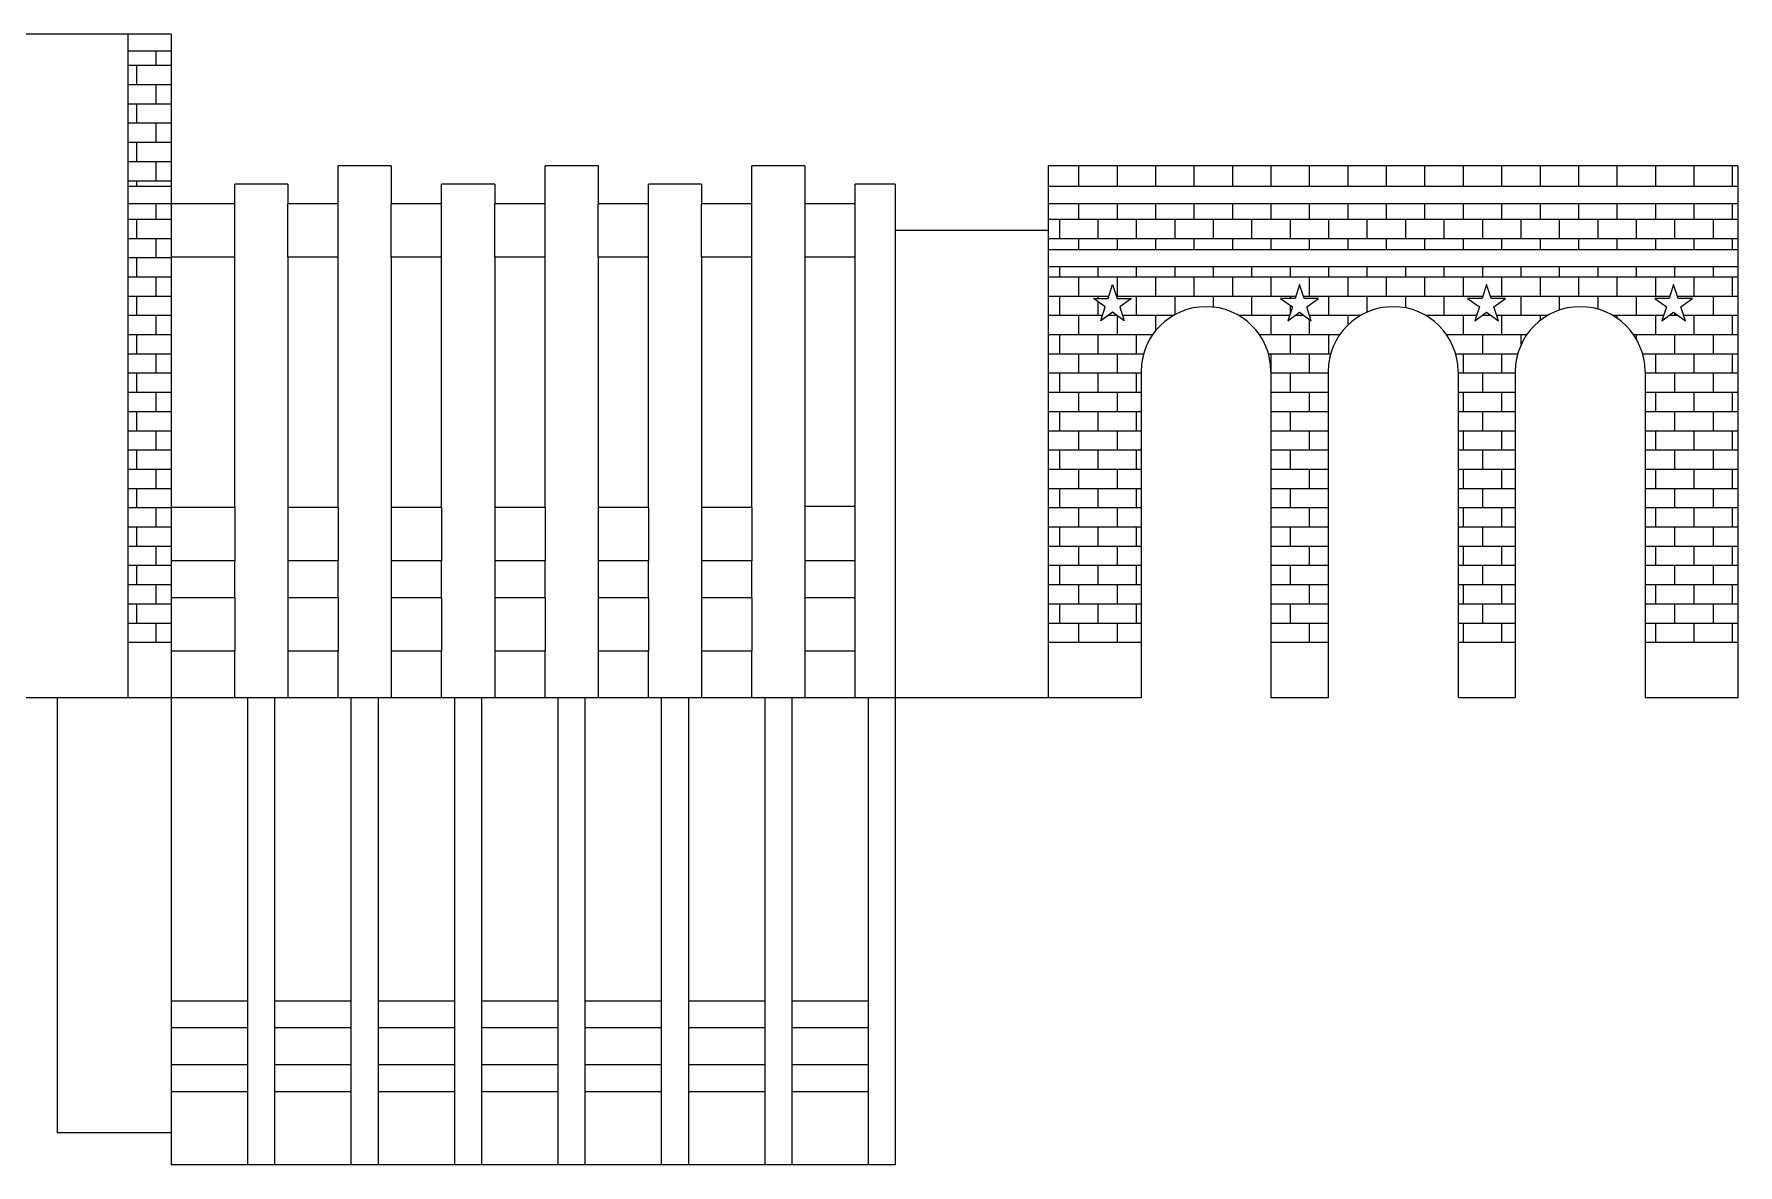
# Model space of a CAD drawing. Header units: inches. Extents: x -1530 to 385, y -443 to 699.
# Drawn here: x 189.954 to 193.277, y 35.131 to 37.336 of the extents above; entities that cross this region are included whole.
import ezdxf

# ---------------------------------------------------------------- set-up
doc = ezdxf.new("R2010")
doc.units = ezdxf.units.IN
doc.header["$LTSCALE"] = 0.5
doc.header["$MEASUREMENT"] = 0
doc.layers.add('03Cut', color=5, linetype='Continuous', lineweight=0)
doc.layers.add('04Score', color=2, linetype='Continuous', lineweight=0)

msp = doc.modelspace()

# ---------------------------------------------------------------- linework, layer by layer
at = {"layer": '03Cut'}
for p, q in [((190.2217, 37.3359), (189.0371, 37.3359)), ((190.2217, 37.3359), (190.2217, 35.1309)), ((190.5473, 37.0051), (190.5473, 37.0793)), ((190.6509, 37.0793), (190.5473, 37.0793)), ((190.6509, 37.0793), (190.6509, 37.0051)), ((190.9508, 37.0051), (190.9508, 37.0793)), ((191.0543, 37.0793), (190.9508, 37.0793)), ((191.0543, 37.0793), (191.0543, 37.0051)), ((191.3543, 37.0051), (191.3543, 37.0793)), ((191.4578, 37.0793), (191.3543, 37.0793)), ((191.4578, 37.0793), (191.4578, 37.0051)), ((191.9324, 37.0793), (191.9324, 36.0419)), ((193.2774, 37.0793), (191.9324, 37.0793)), ((193.2774, 37.0793), (193.2774, 36.0419)), ((190.3456, 37.0051), (190.3456, 37.043)), ((190.4491, 37.043), (190.3456, 37.043)), ((190.4491, 37.043), (190.4491, 37.0051)), ((190.7491, 37.0051), (190.7491, 37.043)), ((190.8526, 37.043), (190.7491, 37.043)), ((190.8526, 37.043), (190.8526, 37.0051)), ((191.1525, 37.0051), (191.1525, 37.043)), ((191.2561, 37.043), (191.1525, 37.043)), ((191.2561, 37.043), (191.2561, 37.0051)), ((191.5558, 37.0051), (191.5558, 37.043)), ((191.6338, 37.043), (191.5558, 37.043)), ((191.6338, 37.043), (191.6338, 35.1309)), ((190.3456, 37.0051), (190.2217, 37.0051)), ((190.5473, 37.0051), (190.4491, 37.0051)), ((190.7491, 37.0051), (190.6509, 37.0051)), ((190.9508, 37.0051), (190.8526, 37.0051)), ((191.1525, 37.0051), (191.0543, 37.0051)), ((191.3543, 37.0051), (191.2561, 37.0051)), ((191.5558, 37.0051), (191.4578, 37.0051)), ((191.9324, 36.9529), (191.6338, 36.9529)), ((190.3456, 36.9012), (190.2217, 36.9012)), ((190.3456, 36.4125), (190.3456, 36.9012)), ((190.4491, 36.9012), (190.4491, 36.4125)), ((190.5473, 36.9012), (190.4491, 36.9012)), ((190.5473, 36.4125), (190.5473, 36.9012)), ((190.6509, 36.9012), (190.6509, 36.4125)), ((190.7491, 36.9012), (190.6509, 36.9012)), ((190.7491, 36.4125), (190.7491, 36.9012)), ((190.8526, 36.9012), (190.8526, 36.4125)), ((190.9508, 36.9012), (190.8526, 36.9012)), ((190.9508, 36.4125), (190.9508, 36.9012)), ((191.0543, 36.9012), (191.0543, 36.4125)), ((191.1525, 36.9012), (191.0543, 36.9012)), ((191.1525, 36.4125), (191.1525, 36.9012)), ((191.2561, 36.9012), (191.2561, 36.4125)), ((191.3543, 36.9012), (191.2561, 36.9012)), ((191.3543, 36.4125), (191.3543, 36.9012)), ((192.1135, 36.6778), (192.1135, 36.0419)), ((192.3667, 36.6778), (192.3667, 36.0419)), ((192.4783, 36.6778), (192.4783, 36.0419)), ((192.7315, 36.6778), (192.7315, 36.0419)), ((192.8431, 36.6778), (192.8431, 36.0419)), ((193.0963, 36.6778), (193.0963, 36.0419)), ((190.3456, 36.4125), (190.2217, 36.4125)), ((190.5473, 36.4125), (190.4491, 36.4125)), ((190.7491, 36.4125), (190.6509, 36.4125)), ((190.9508, 36.4125), (190.8526, 36.4125)), ((191.1525, 36.4125), (191.0543, 36.4125)), ((191.3543, 36.4125), (191.2561, 36.4125)), ((190.3456, 36.309), (190.2217, 36.309)), ((190.3456, 36.2368), (190.3456, 36.309)), ((190.4491, 36.309), (190.4491, 36.2368)), ((190.5473, 36.309), (190.4491, 36.309)), ((190.5473, 36.2368), (190.5473, 36.309)), ((190.6509, 36.309), (190.6509, 36.2368)), ((190.7491, 36.309), (190.6509, 36.309)), ((190.7491, 36.2368), (190.7491, 36.309)), ((190.8526, 36.309), (190.8526, 36.2368)), ((190.9508, 36.309), (190.8526, 36.309)), ((190.9508, 36.2368), (190.9508, 36.309)), ((191.0543, 36.309), (191.0543, 36.2368)), ((191.1525, 36.309), (191.0543, 36.309)), ((191.1525, 36.2368), (191.1525, 36.309)), ((191.2561, 36.309), (191.2561, 36.2368)), ((191.3543, 36.309), (191.2561, 36.309)), ((191.3543, 36.2368), (191.3543, 36.309)), ((190.3456, 36.2368), (190.2217, 36.2368)), ((190.5473, 36.2368), (190.4491, 36.2368)), ((190.7491, 36.2368), (190.6509, 36.2368)), ((190.9508, 36.2368), (190.8526, 36.2368)), ((191.1525, 36.2368), (191.0543, 36.2368)), ((191.3543, 36.2368), (191.2561, 36.2368)), ((190.3456, 36.1329), (190.2217, 36.1329)), ((190.3456, 36.0419), (190.3456, 36.1329)), ((190.4491, 36.1329), (190.4491, 36.0419)), ((190.5473, 36.1329), (190.4491, 36.1329)), ((190.5473, 36.0419), (190.5473, 36.1329)), ((190.6509, 36.1329), (190.6509, 36.0419)), ((190.7491, 36.1329), (190.6509, 36.1329)), ((190.7491, 36.0419), (190.7491, 36.1329)), ((190.8526, 36.1329), (190.8526, 36.0419)), ((190.9508, 36.1329), (190.8526, 36.1329)), ((190.9508, 36.0419), (190.9508, 36.1329)), ((191.0543, 36.1329), (191.0543, 36.0419)), ((191.1525, 36.1329), (191.0543, 36.1329)), ((191.1525, 36.0419), (191.1525, 36.1329)), ((191.2561, 36.1329), (191.2561, 36.0419)), ((191.3543, 36.1329), (191.2561, 36.1329)), ((191.3543, 36.0419), (191.3543, 36.1329)), ((192.1135, 36.0419), (187.1453, 36.0419)), ((189.999, 36.0419), (189.999, 35.1934)), ((192.4783, 36.0419), (192.3667, 36.0419)), ((192.8431, 36.0419), (192.7315, 36.0419)), ((193.2774, 36.0419), (193.0963, 36.0419)), ((190.2217, 35.1934), (189.999, 35.1934)), ((191.6338, 35.1309), (190.2217, 35.1309))]:
    msp.add_line(p, q, dxfattribs=at)
for centre in [(192.2401, 36.6778), (192.6049, 36.6778), (192.9697, 36.6778)]:
    msp.add_arc(centre, 0.1266, 0, 180, dxfattribs=at)
at = {"layer": '04Score'}
for p, q in [((190.1378, 36.0419), (190.1378, 37.3359)), ((190.2217, 37.3024), (190.1378, 37.3024)), ((190.2217, 37.0386), (190.1378, 37.0386)), ((193.2774, 37.0386), (191.9324, 37.0386)), ((190.2217, 37.0051), (190.1378, 37.0051)), ((190.3456, 36.9012), (190.3456, 37.0051)), ((190.4491, 36.9012), (190.4491, 37.0051)), ((190.5473, 36.9012), (190.5473, 37.0051)), ((190.6509, 36.9012), (190.6509, 37.0051)), ((190.7491, 36.9012), (190.7491, 37.0051)), ((190.8526, 36.9012), (190.8526, 37.0051)), ((190.9508, 36.9012), (190.9508, 37.0051)), ((191.0543, 36.9012), (191.0543, 37.0051)), ((191.1525, 36.9012), (191.1525, 37.0051)), ((191.2561, 36.9012), (191.2561, 37.0051)), ((191.3543, 36.9012), (191.3543, 37.0051)), ((191.4578, 37.0051), (191.4578, 36.0419)), ((191.5558, 36.0419), (191.5558, 37.0051)), ((193.2774, 37.0051), (191.9324, 37.0051)), ((191.5558, 36.9012), (191.4578, 36.9012)), ((193.2774, 36.9155), (191.9324, 36.9155)), ((193.2774, 36.882), (191.9324, 36.882)), ((190.3456, 36.4125), (190.3456, 36.309)), ((190.4491, 36.4125), (190.4491, 36.309)), ((190.5473, 36.4125), (190.5473, 36.309)), ((190.6509, 36.4125), (190.6509, 36.309)), ((190.7491, 36.4125), (190.7491, 36.309)), ((190.8526, 36.4125), (190.8526, 36.309)), ((190.9508, 36.4125), (190.9508, 36.309)), ((191.0543, 36.4125), (191.0543, 36.309)), ((191.1525, 36.4125), (191.1525, 36.309)), ((191.2561, 36.4125), (191.2561, 36.309)), ((191.3543, 36.4125), (191.3543, 36.309)), ((191.5558, 36.4145), (191.4578, 36.4145)), ((191.5558, 36.309), (191.4578, 36.309)), ((190.3456, 36.2368), (190.3456, 36.1329)), ((190.4491, 36.2368), (190.4491, 36.1329)), ((190.5473, 36.2368), (190.5473, 36.1329)), ((190.6509, 36.2368), (190.6509, 36.1329)), ((190.7491, 36.2368), (190.7491, 36.1329)), ((190.8526, 36.2368), (190.8526, 36.1329)), ((190.9508, 36.2368), (190.9508, 36.1329)), ((191.0543, 36.2368), (191.0543, 36.1329)), ((191.1525, 36.2368), (191.1525, 36.1329)), ((191.2561, 36.2368), (191.2561, 36.1329)), ((191.3543, 36.2368), (191.3543, 36.1329)), ((191.5558, 36.2368), (191.4578, 36.2368)), ((190.1378, 36.1501), (190.2217, 36.1501)), ((191.5558, 36.1329), (191.4578, 36.1329)), ((191.9324, 36.1501), (192.1135, 36.1501)), ((192.3667, 36.1501), (192.4783, 36.1501)), ((192.7315, 36.1501), (192.8431, 36.1501)), ((193.0963, 36.1501), (193.2774, 36.1501)), ((190.3713, 35.1309), (190.3713, 36.0419)), ((190.4234, 36.0419), (190.4234, 35.1309)), ((190.573, 35.1309), (190.573, 36.0419)), ((190.6252, 36.0419), (190.6252, 35.1309)), ((190.7748, 35.1309), (190.7748, 36.0419)), ((190.8269, 36.0419), (190.8269, 35.1309)), ((190.9765, 35.1309), (190.9765, 36.0419)), ((191.0286, 36.0419), (191.0286, 35.1309)), ((191.1782, 35.1309), (191.1782, 36.0419)), ((191.2304, 36.0419), (191.2304, 35.1309)), ((191.38, 35.1309), (191.38, 36.0419)), ((191.4321, 36.0419), (191.4321, 35.1309)), ((191.5817, 35.1309), (191.5817, 36.0419)), ((190.3713, 35.4501), (190.2217, 35.4501)), ((190.573, 35.4501), (190.4234, 35.4501)), ((190.7748, 35.4501), (190.6252, 35.4501)), ((190.9765, 35.4501), (190.8269, 35.4501)), ((191.1782, 35.4501), (191.0286, 35.4501)), ((191.38, 35.4501), (191.2304, 35.4501)), ((191.5817, 35.4501), (191.4321, 35.4501)), ((190.3713, 35.398), (190.2217, 35.398)), ((190.573, 35.398), (190.4234, 35.398)), ((190.7748, 35.398), (190.6252, 35.398)), ((190.9765, 35.398), (190.8269, 35.398)), ((191.1782, 35.398), (191.0286, 35.398)), ((191.38, 35.398), (191.2304, 35.398)), ((191.5817, 35.398), (191.4321, 35.398)), ((190.3713, 35.3258), (190.2217, 35.3258)), ((190.573, 35.3258), (190.4234, 35.3258)), ((190.7748, 35.3258), (190.6252, 35.3258)), ((190.9765, 35.3258), (190.8269, 35.3258)), ((191.1782, 35.3258), (191.0286, 35.3258)), ((191.38, 35.3258), (191.2304, 35.3258)), ((191.5817, 35.3258), (191.4321, 35.3258)), ((190.3713, 35.2737), (190.2217, 35.2737)), ((190.573, 35.2737), (190.4234, 35.2737)), ((190.7748, 35.2737), (190.6252, 35.2737)), ((190.9765, 35.2737), (190.8269, 35.2737)), ((191.1782, 35.2737), (191.0286, 35.2737)), ((191.38, 35.2737), (191.2304, 35.2737)), ((191.5817, 35.2737), (191.4321, 35.2737))]:
    msp.add_line(p, q, dxfattribs=at)
at = {"layer": '04Score', "linetype": 'Continuous'}
for p, q in [((190.1921, 37.2751), (190.1921, 37.3024)), ((190.1378, 37.2751), (190.2217, 37.2751)), ((190.1546, 37.2376), (190.1546, 37.2751)), ((190.1378, 37.2376), (190.2217, 37.2376)), ((190.1921, 37.2001), (190.1921, 37.2376)), ((190.1378, 37.2001), (190.2217, 37.2001)), ((190.1546, 37.1626), (190.1546, 37.2001)), ((190.1378, 37.1626), (190.2217, 37.1626)), ((190.1921, 37.1251), (190.1921, 37.1626)), ((190.1378, 37.1251), (190.2217, 37.1251)), ((190.1546, 37.0876), (190.1546, 37.1251)), ((190.1378, 37.0876), (190.2217, 37.0876)), ((190.1921, 37.0501), (190.1921, 37.0876)), ((191.9921, 37.0386), (191.9921, 37.0793)), ((192.0671, 37.0386), (192.0671, 37.0793)), ((192.1421, 37.0386), (192.1421, 37.0793)), ((192.2171, 37.0386), (192.2171, 37.0793)), ((192.2921, 37.0386), (192.2921, 37.0793)), ((192.3671, 37.0386), (192.3671, 37.0793)), ((192.4421, 37.0386), (192.4421, 37.0793)), ((192.5171, 37.0386), (192.5171, 37.0793)), ((192.5921, 37.0386), (192.5921, 37.0793)), ((192.6671, 37.0386), (192.6671, 37.0793)), ((192.7421, 37.0386), (192.7421, 37.0793)), ((192.8171, 37.0386), (192.8171, 37.0793)), ((192.8921, 37.0386), (192.8921, 37.0793)), ((192.9671, 37.0386), (192.9671, 37.0793)), ((193.0421, 37.0386), (193.0421, 37.0793)), ((193.1171, 37.0386), (193.1171, 37.0793)), ((193.1921, 37.0386), (193.1921, 37.0793)), ((193.2671, 37.0386), (193.2671, 37.0793)), ((190.1378, 37.0501), (190.2217, 37.0501)), ((190.1546, 37.0386), (190.1546, 37.0501)), ((190.1921, 36.9751), (190.1921, 37.0051)), ((191.9921, 36.9751), (191.9921, 37.0051)), ((192.0671, 36.9751), (192.0671, 37.0051)), ((192.1421, 36.9751), (192.1421, 37.0051)), ((192.2171, 36.9751), (192.2171, 37.0051)), ((192.2921, 36.9751), (192.2921, 37.0051)), ((192.3671, 36.9751), (192.3671, 37.0051)), ((192.4421, 36.9751), (192.4421, 37.0051)), ((192.5171, 36.9751), (192.5171, 37.0051)), ((192.5921, 36.9751), (192.5921, 37.0051)), ((192.6671, 36.9751), (192.6671, 37.0051)), ((192.7421, 36.9751), (192.7421, 37.0051)), ((192.8171, 36.9751), (192.8171, 37.0051)), ((192.8921, 36.9751), (192.8921, 37.0051)), ((192.9671, 36.9751), (192.9671, 37.0051)), ((193.0421, 36.9751), (193.0421, 37.0051)), ((193.1171, 36.9751), (193.1171, 37.0051)), ((193.1921, 36.9751), (193.1921, 37.0051)), ((193.2671, 36.9751), (193.2671, 37.0051)), ((190.1378, 36.9751), (190.2217, 36.9751)), ((190.1546, 36.9376), (190.1546, 36.9751)), ((191.9324, 36.9751), (193.2774, 36.9751)), ((191.9546, 36.9376), (191.9546, 36.9751)), ((192.0296, 36.9376), (192.0296, 36.9751)), ((192.1046, 36.9376), (192.1046, 36.9751)), ((192.1796, 36.9376), (192.1796, 36.9751)), ((192.2546, 36.9376), (192.2546, 36.9751)), ((192.3296, 36.9376), (192.3296, 36.9751)), ((192.4046, 36.9376), (192.4046, 36.9751)), ((192.4796, 36.9376), (192.4796, 36.9751)), ((192.5546, 36.9376), (192.5546, 36.9751)), ((192.6296, 36.9376), (192.6296, 36.9751)), ((192.7046, 36.9376), (192.7046, 36.9751)), ((192.7796, 36.9376), (192.7796, 36.9751)), ((192.8546, 36.9376), (192.8546, 36.9751)), ((192.9296, 36.9376), (192.9296, 36.9751)), ((193.0046, 36.9376), (193.0046, 36.9751)), ((193.0796, 36.9376), (193.0796, 36.9751)), ((193.1546, 36.9376), (193.1546, 36.9751)), ((193.2296, 36.9376), (193.2296, 36.9751)), ((190.1378, 36.9376), (190.2217, 36.9376)), ((190.1921, 36.9001), (190.1921, 36.9376)), ((191.9324, 36.9376), (193.2774, 36.9376)), ((191.9921, 36.9155), (191.9921, 36.9376)), ((192.0671, 36.9155), (192.0671, 36.9376)), ((192.1421, 36.9155), (192.1421, 36.9376)), ((192.2171, 36.9155), (192.2171, 36.9376)), ((192.2921, 36.9155), (192.2921, 36.9376)), ((192.3671, 36.9155), (192.3671, 36.9376)), ((192.4421, 36.9155), (192.4421, 36.9376)), ((192.5171, 36.9155), (192.5171, 36.9376)), ((192.5921, 36.9155), (192.5921, 36.9376)), ((192.6671, 36.9155), (192.6671, 36.9376)), ((192.7421, 36.9155), (192.7421, 36.9376)), ((192.8171, 36.9155), (192.8171, 36.9376)), ((192.8921, 36.9155), (192.8921, 36.9376)), ((192.9671, 36.9155), (192.9671, 36.9376)), ((193.0421, 36.9155), (193.0421, 36.9376)), ((193.1171, 36.9155), (193.1171, 36.9376)), ((193.1921, 36.9155), (193.1921, 36.9376)), ((193.2671, 36.9155), (193.2671, 36.9376)), ((190.1378, 36.9001), (190.2217, 36.9001)), ((190.1546, 36.8626), (190.1546, 36.9001)), ((190.1378, 36.8626), (190.2217, 36.8626)), ((190.1921, 36.8251), (190.1921, 36.8626)), ((191.9324, 36.8626), (193.2774, 36.8626)), ((191.9546, 36.8626), (191.9546, 36.882)), ((191.9921, 36.8251), (191.9921, 36.8626)), ((192.0296, 36.8626), (192.0296, 36.882)), ((192.0671, 36.8251), (192.0671, 36.8626)), ((192.1046, 36.8626), (192.1046, 36.882)), ((192.1421, 36.8251), (192.1421, 36.8626)), ((192.1796, 36.8626), (192.1796, 36.882)), ((192.2171, 36.8251), (192.2171, 36.8626)), ((192.2546, 36.8626), (192.2546, 36.882)), ((192.2921, 36.8251), (192.2921, 36.8626)), ((192.3296, 36.8626), (192.3296, 36.882)), ((192.3671, 36.8251), (192.3671, 36.8626)), ((192.4046, 36.8626), (192.4046, 36.882)), ((192.4421, 36.8251), (192.4421, 36.8626)), ((192.4796, 36.8626), (192.4796, 36.882)), ((192.5171, 36.8251), (192.5171, 36.8626)), ((192.5546, 36.8626), (192.5546, 36.882)), ((192.5921, 36.8251), (192.5921, 36.8626)), ((192.6296, 36.8626), (192.6296, 36.882)), ((192.6671, 36.8251), (192.6671, 36.8626)), ((192.7046, 36.8626), (192.7046, 36.882)), ((192.7421, 36.8251), (192.7421, 36.8626)), ((192.7796, 36.8626), (192.7796, 36.882)), ((192.8171, 36.8251), (192.8171, 36.8626)), ((192.8546, 36.8626), (192.8546, 36.882)), ((192.8921, 36.8251), (192.8921, 36.8626)), ((192.9296, 36.8626), (192.9296, 36.882)), ((192.9671, 36.8251), (192.9671, 36.8626)), ((193.0046, 36.8626), (193.0046, 36.882)), ((193.0421, 36.8251), (193.0421, 36.8626)), ((193.0796, 36.8626), (193.0796, 36.882)), ((193.1171, 36.8251), (193.1171, 36.8626)), ((193.1546, 36.8626), (193.1546, 36.882)), ((193.1921, 36.8251), (193.1921, 36.8626)), ((193.2296, 36.8626), (193.2296, 36.882)), ((193.2671, 36.8251), (193.2671, 36.8626)), ((190.1378, 36.8251), (190.2217, 36.8251)), ((190.1546, 36.7876), (190.1546, 36.8251)), ((191.9324, 36.8251), (192.0504, 36.8251)), ((191.9546, 36.7876), (191.9546, 36.8251)), ((192.0296, 36.8205), (192.0296, 36.8251)), ((192.0649, 36.8251), (192.4153, 36.8251)), ((192.1046, 36.7876), (192.1046, 36.8251)), ((192.1796, 36.789), (192.1796, 36.8251)), ((192.2546, 36.8036), (192.2546, 36.8251)), ((192.3296, 36.7876), (192.3296, 36.8251)), ((192.4046, 36.8205), (192.4046, 36.8251)), ((192.4297, 36.8251), (192.7801, 36.8251)), ((192.4796, 36.7876), (192.4796, 36.8251)), ((192.5546, 36.794), (192.5546, 36.8251)), ((192.6296, 36.802), (192.6296, 36.8251)), ((192.7046, 36.7876), (192.7046, 36.8251)), ((192.7796, 36.8235), (192.7796, 36.8251)), ((192.7946, 36.8251), (193.1449, 36.8251)), ((192.8546, 36.7876), (192.8546, 36.8251)), ((192.9296, 36.7979), (192.9296, 36.8251)), ((193.0046, 36.7995), (193.0046, 36.8251)), ((193.0796, 36.7876), (193.0796, 36.8251)), ((193.1594, 36.8251), (193.2774, 36.8251)), ((193.2296, 36.7876), (193.2296, 36.8251)), ((190.1378, 36.7876), (190.2217, 36.7876)), ((190.1921, 36.7501), (190.1921, 36.7876)), ((191.9324, 36.7876), (192.0383, 36.7876)), ((191.9921, 36.7501), (191.9921, 36.7876)), ((192.0296, 36.7876), (192.0296, 36.814)), ((192.0494, 36.7876), (192.066, 36.7876)), ((192.0771, 36.7876), (192.177, 36.7876)), ((192.1421, 36.7579), (192.1421, 36.7876)), ((192.3032, 36.7876), (192.4031, 36.7876)), ((192.3671, 36.7501), (192.3671, 36.7876)), ((192.4046, 36.7921), (192.4046, 36.8066)), ((192.4142, 36.7876), (192.4308, 36.7876)), ((192.4419, 36.7876), (192.5418, 36.7876)), ((192.4421, 36.7872), (192.4421, 36.7876)), ((192.5171, 36.769), (192.5171, 36.7876)), ((192.668, 36.7876), (192.7679, 36.7876)), ((192.7421, 36.7501), (192.7421, 36.7876)), ((192.779, 36.7876), (192.7956, 36.7876)), ((192.7796, 36.7876), (192.7796, 36.788)), ((192.8067, 36.7876), (192.9066, 36.7876)), ((192.8171, 36.7501), (192.8171, 36.7876)), ((192.8921, 36.7778), (192.8921, 36.7876)), ((193.0328, 36.7876), (193.1327, 36.7876)), ((193.0421, 36.7817), (193.0421, 36.7876)), ((193.1171, 36.7501), (193.1171, 36.7876)), ((193.1438, 36.7876), (193.1604, 36.7876)), ((193.1546, 36.7876), (193.1546, 36.7918)), ((193.1715, 36.7876), (193.2774, 36.7876)), ((193.1921, 36.7501), (193.1921, 36.7876)), ((193.2671, 36.7501), (193.2671, 36.7876)), ((192.0671, 36.7501), (192.0671, 36.7868)), ((192.4421, 36.7501), (192.4421, 36.7794)), ((190.1378, 36.7501), (190.2217, 36.7501)), ((190.1546, 36.7126), (190.1546, 36.7501)), ((191.9324, 36.7501), (192.1361, 36.7501)), ((191.9546, 36.7126), (191.9546, 36.7501)), ((192.0296, 36.7126), (192.0296, 36.7501)), ((192.1046, 36.7126), (192.1046, 36.7501)), ((192.3441, 36.7501), (192.5009, 36.7501)), ((192.4046, 36.7126), (192.4046, 36.7501)), ((192.4796, 36.7126), (192.4796, 36.7501)), ((192.7089, 36.7501), (192.8658, 36.7501)), ((192.7796, 36.7126), (192.7796, 36.7501)), ((192.8546, 36.7304), (192.8546, 36.7501)), ((193.0737, 36.7501), (193.2774, 36.7501)), ((193.0796, 36.7408), (193.0796, 36.7501)), ((193.1546, 36.7126), (193.1546, 36.7501)), ((193.2296, 36.7126), (193.2296, 36.7501)), ((190.1378, 36.7126), (190.2217, 36.7126)), ((190.1921, 36.6751), (190.1921, 36.7126)), ((191.9324, 36.7126), (192.1184, 36.7126)), ((191.9921, 36.6751), (191.9921, 36.7126)), ((192.0671, 36.6751), (192.0671, 36.7126)), ((192.3618, 36.7126), (192.4832, 36.7126)), ((192.3671, 36.6751), (192.3671, 36.7126)), ((192.4421, 36.6751), (192.4421, 36.7126)), ((192.7266, 36.7126), (192.848, 36.7126)), ((192.7421, 36.6751), (192.7421, 36.7126)), ((192.8171, 36.6751), (192.8171, 36.7126)), ((193.0914, 36.7126), (193.2774, 36.7126)), ((193.1171, 36.6751), (193.1171, 36.7126)), ((193.1921, 36.6751), (193.1921, 36.7126)), ((193.2671, 36.6751), (193.2671, 36.7126)), ((190.1378, 36.6751), (190.2217, 36.6751)), ((190.1546, 36.6376), (190.1546, 36.6751)), ((191.9324, 36.6751), (192.1135, 36.6751)), ((191.9546, 36.6376), (191.9546, 36.6751)), ((192.0296, 36.6376), (192.0296, 36.6751)), ((192.1046, 36.6376), (192.1046, 36.6751)), ((192.3667, 36.6751), (192.4783, 36.6751)), ((192.4046, 36.6376), (192.4046, 36.6751)), ((192.7315, 36.6751), (192.8431, 36.6751)), ((192.7796, 36.6376), (192.7796, 36.6751)), ((193.0963, 36.6751), (193.2774, 36.6751)), ((193.1546, 36.6376), (193.1546, 36.6751)), ((193.2296, 36.6376), (193.2296, 36.6751)), ((190.1378, 36.6376), (190.2217, 36.6376)), ((190.1921, 36.6001), (190.1921, 36.6376)), ((191.9324, 36.6376), (192.1135, 36.6376)), ((191.9921, 36.6001), (191.9921, 36.6376)), ((192.0671, 36.6001), (192.0671, 36.6376)), ((192.3667, 36.6376), (192.4783, 36.6376)), ((192.3671, 36.6001), (192.3671, 36.6376)), ((192.4421, 36.6001), (192.4421, 36.6376)), ((192.7315, 36.6376), (192.8431, 36.6376)), ((192.7421, 36.6001), (192.7421, 36.6376)), ((192.8171, 36.6001), (192.8171, 36.6376)), ((193.0963, 36.6376), (193.2774, 36.6376)), ((193.1171, 36.6001), (193.1171, 36.6376)), ((193.1921, 36.6001), (193.1921, 36.6376)), ((193.2671, 36.6001), (193.2671, 36.6376)), ((190.1378, 36.6001), (190.2217, 36.6001)), ((190.1546, 36.5626), (190.1546, 36.6001)), ((191.9324, 36.6001), (192.1135, 36.6001)), ((191.9546, 36.5626), (191.9546, 36.6001)), ((192.0296, 36.5626), (192.0296, 36.6001)), ((192.1046, 36.5626), (192.1046, 36.6001)), ((192.3667, 36.6001), (192.4783, 36.6001)), ((192.4046, 36.5626), (192.4046, 36.6001)), ((192.7315, 36.6001), (192.8431, 36.6001)), ((192.7796, 36.5626), (192.7796, 36.6001)), ((193.0963, 36.6001), (193.2774, 36.6001)), ((193.1546, 36.5626), (193.1546, 36.6001)), ((193.2296, 36.5626), (193.2296, 36.6001)), ((190.1378, 36.5626), (190.2217, 36.5626)), ((190.1921, 36.5251), (190.1921, 36.5626)), ((191.9324, 36.5626), (192.1135, 36.5626)), ((191.9921, 36.5251), (191.9921, 36.5626)), ((192.0671, 36.5251), (192.0671, 36.5626)), ((192.3667, 36.5626), (192.4783, 36.5626)), ((192.3671, 36.5251), (192.3671, 36.5626)), ((192.4421, 36.5251), (192.4421, 36.5626)), ((192.7315, 36.5626), (192.8431, 36.5626)), ((192.7421, 36.5251), (192.7421, 36.5626)), ((192.8171, 36.5251), (192.8171, 36.5626)), ((193.0963, 36.5626), (193.2774, 36.5626)), ((193.1171, 36.5251), (193.1171, 36.5626)), ((193.1921, 36.5251), (193.1921, 36.5626)), ((193.2671, 36.5251), (193.2671, 36.5626)), ((190.1378, 36.5251), (190.2217, 36.5251)), ((190.1546, 36.4876), (190.1546, 36.5251)), ((191.9324, 36.5251), (192.1135, 36.5251)), ((191.9546, 36.4876), (191.9546, 36.5251)), ((192.0296, 36.4876), (192.0296, 36.5251)), ((192.1046, 36.4876), (192.1046, 36.5251)), ((192.3667, 36.5251), (192.4783, 36.5251)), ((192.4046, 36.4876), (192.4046, 36.5251)), ((192.7315, 36.5251), (192.8431, 36.5251)), ((192.7796, 36.4876), (192.7796, 36.5251)), ((193.0963, 36.5251), (193.2774, 36.5251)), ((193.1546, 36.4876), (193.1546, 36.5251)), ((193.2296, 36.4876), (193.2296, 36.5251)), ((190.1378, 36.4876), (190.2217, 36.4876)), ((190.1921, 36.4501), (190.1921, 36.4876)), ((191.9324, 36.4876), (192.1135, 36.4876)), ((191.9921, 36.4501), (191.9921, 36.4876)), ((192.0671, 36.4501), (192.0671, 36.4876)), ((192.3667, 36.4876), (192.4783, 36.4876)), ((192.3671, 36.4501), (192.3671, 36.4876)), ((192.4421, 36.4501), (192.4421, 36.4876)), ((192.7315, 36.4876), (192.8431, 36.4876)), ((192.7421, 36.4501), (192.7421, 36.4876)), ((192.8171, 36.4501), (192.8171, 36.4876)), ((193.0963, 36.4876), (193.2774, 36.4876)), ((193.1171, 36.4501), (193.1171, 36.4876)), ((193.1921, 36.4501), (193.1921, 36.4876)), ((193.2671, 36.4501), (193.2671, 36.4876)), ((190.1378, 36.4501), (190.2217, 36.4501)), ((190.1546, 36.4126), (190.1546, 36.4501)), ((191.9324, 36.4501), (192.1135, 36.4501)), ((191.9546, 36.4126), (191.9546, 36.4501)), ((192.0296, 36.4126), (192.0296, 36.4501)), ((192.1046, 36.4126), (192.1046, 36.4501)), ((192.3667, 36.4501), (192.4783, 36.4501)), ((192.4046, 36.4126), (192.4046, 36.4501)), ((192.7315, 36.4501), (192.8431, 36.4501)), ((192.7796, 36.4126), (192.7796, 36.4501)), ((193.0963, 36.4501), (193.2774, 36.4501)), ((193.1546, 36.4126), (193.1546, 36.4501)), ((193.2296, 36.4126), (193.2296, 36.4501)), ((190.1378, 36.4126), (190.2217, 36.4126)), ((190.1921, 36.3751), (190.1921, 36.4126)), ((191.9324, 36.4126), (192.1135, 36.4126)), ((191.9921, 36.3751), (191.9921, 36.4126)), ((192.0671, 36.3751), (192.0671, 36.4126)), ((192.3667, 36.4126), (192.4783, 36.4126)), ((192.3671, 36.3751), (192.3671, 36.4126)), ((192.4421, 36.3751), (192.4421, 36.4126)), ((192.7315, 36.4126), (192.8431, 36.4126)), ((192.7421, 36.3751), (192.7421, 36.4126)), ((192.8171, 36.3751), (192.8171, 36.4126)), ((193.0963, 36.4126), (193.2774, 36.4126)), ((193.1171, 36.3751), (193.1171, 36.4126)), ((193.1921, 36.3751), (193.1921, 36.4126)), ((193.2671, 36.3751), (193.2671, 36.4126)), ((190.1378, 36.3751), (190.2217, 36.3751)), ((190.1546, 36.3376), (190.1546, 36.3751)), ((191.9324, 36.3751), (192.1135, 36.3751)), ((191.9546, 36.3376), (191.9546, 36.3751)), ((192.0296, 36.3376), (192.0296, 36.3751)), ((192.1046, 36.3376), (192.1046, 36.3751)), ((192.3667, 36.3751), (192.4783, 36.3751)), ((192.4046, 36.3376), (192.4046, 36.3751)), ((192.7315, 36.3751), (192.8431, 36.3751)), ((192.7796, 36.3376), (192.7796, 36.3751)), ((193.0963, 36.3751), (193.2774, 36.3751)), ((193.1546, 36.3376), (193.1546, 36.3751)), ((193.2296, 36.3376), (193.2296, 36.3751)), ((190.1378, 36.3376), (190.2217, 36.3376)), ((190.1921, 36.3001), (190.1921, 36.3376)), ((191.9324, 36.3376), (192.1135, 36.3376)), ((191.9921, 36.3001), (191.9921, 36.3376)), ((192.0671, 36.3001), (192.0671, 36.3376)), ((192.3667, 36.3376), (192.4783, 36.3376)), ((192.3671, 36.3001), (192.3671, 36.3376)), ((192.4421, 36.3001), (192.4421, 36.3376)), ((192.7315, 36.3376), (192.8431, 36.3376)), ((192.7421, 36.3001), (192.7421, 36.3376)), ((192.8171, 36.3001), (192.8171, 36.3376)), ((193.0963, 36.3376), (193.2774, 36.3376)), ((193.1171, 36.3001), (193.1171, 36.3376)), ((193.1921, 36.3001), (193.1921, 36.3376)), ((193.2671, 36.3001), (193.2671, 36.3376)), ((190.1378, 36.3001), (190.2217, 36.3001)), ((190.1546, 36.2626), (190.1546, 36.3001)), ((191.9324, 36.3001), (192.1135, 36.3001)), ((191.9546, 36.2626), (191.9546, 36.3001)), ((192.0296, 36.2626), (192.0296, 36.3001)), ((192.1046, 36.2626), (192.1046, 36.3001)), ((192.3667, 36.3001), (192.4783, 36.3001)), ((192.4046, 36.2626), (192.4046, 36.3001)), ((192.7315, 36.3001), (192.8431, 36.3001)), ((192.7796, 36.2626), (192.7796, 36.3001)), ((193.0963, 36.3001), (193.2774, 36.3001)), ((193.1546, 36.2626), (193.1546, 36.3001)), ((193.2296, 36.2626), (193.2296, 36.3001)), ((190.1378, 36.2626), (190.2217, 36.2626)), ((190.1921, 36.2251), (190.1921, 36.2626)), ((191.9324, 36.2626), (192.1135, 36.2626)), ((191.9921, 36.2251), (191.9921, 36.2626)), ((192.0671, 36.2251), (192.0671, 36.2626)), ((192.3667, 36.2626), (192.4783, 36.2626)), ((192.3671, 36.2251), (192.3671, 36.2626)), ((192.4421, 36.2251), (192.4421, 36.2626)), ((192.7315, 36.2626), (192.8431, 36.2626)), ((192.7421, 36.2251), (192.7421, 36.2626)), ((192.8171, 36.2251), (192.8171, 36.2626)), ((193.0963, 36.2626), (193.2774, 36.2626)), ((193.1171, 36.2251), (193.1171, 36.2626)), ((193.1921, 36.2251), (193.1921, 36.2626)), ((193.2671, 36.2251), (193.2671, 36.2626)), ((190.1378, 36.2251), (190.2217, 36.2251)), ((190.1546, 36.1876), (190.1546, 36.2251)), ((191.9324, 36.2251), (192.1135, 36.2251)), ((191.9546, 36.1876), (191.9546, 36.2251)), ((192.0296, 36.1876), (192.0296, 36.2251)), ((192.1046, 36.1876), (192.1046, 36.2251)), ((192.3667, 36.2251), (192.4783, 36.2251)), ((192.4046, 36.1876), (192.4046, 36.2251)), ((192.7315, 36.2251), (192.8431, 36.2251)), ((192.7796, 36.1876), (192.7796, 36.2251)), ((193.0963, 36.2251), (193.2774, 36.2251)), ((193.1546, 36.1876), (193.1546, 36.2251)), ((193.2296, 36.1876), (193.2296, 36.2251)), ((190.1378, 36.1876), (190.2217, 36.1876)), ((190.1921, 36.1501), (190.1921, 36.1876)), ((191.9324, 36.1876), (192.1135, 36.1876)), ((191.9921, 36.1501), (191.9921, 36.1876)), ((192.0671, 36.1501), (192.0671, 36.1876)), ((192.3667, 36.1876), (192.4783, 36.1876)), ((192.3671, 36.1501), (192.3671, 36.1876)), ((192.4421, 36.1501), (192.4421, 36.1876)), ((192.7315, 36.1876), (192.8431, 36.1876)), ((192.7421, 36.1501), (192.7421, 36.1876)), ((192.8171, 36.1501), (192.8171, 36.1876)), ((193.0963, 36.1876), (193.2774, 36.1876)), ((193.1171, 36.1501), (193.1171, 36.1876)), ((193.1921, 36.1501), (193.1921, 36.1876)), ((193.2671, 36.1501), (193.2671, 36.1876))]:
    msp.add_line(p, q, dxfattribs=at)
at = {"layer": '04Score'}
for points in [[(192.0577, 36.8474), (192.0664, 36.8205), (192.0947, 36.8205), (192.0718, 36.8039), (192.0806, 36.777), (192.0577, 36.7936), (192.0348, 36.777), (192.0436, 36.8039), (192.0207, 36.8205), (192.049, 36.8205)], [(192.4225, 36.8474), (192.4138, 36.8205), (192.3855, 36.8205), (192.4084, 36.8039), (192.3996, 36.777), (192.4225, 36.7936), (192.4454, 36.777), (192.4366, 36.8039), (192.4595, 36.8205), (192.4312, 36.8205)], [(192.7873, 36.8474), (192.7786, 36.8205), (192.7503, 36.8205), (192.7732, 36.8039), (192.7644, 36.777), (192.7873, 36.7936), (192.8102, 36.777), (192.8014, 36.8039), (192.8243, 36.8205), (192.796, 36.8205)], [(193.1521, 36.8474), (193.1434, 36.8205), (193.1151, 36.8205), (193.138, 36.8039), (193.1292, 36.777), (193.1521, 36.7936), (193.175, 36.777), (193.1662, 36.8039), (193.1891, 36.8205), (193.1608, 36.8205)]]:
    msp.add_lwpolyline(points, close=True, dxfattribs=at)

doc.saveas('drawing.dxf')
